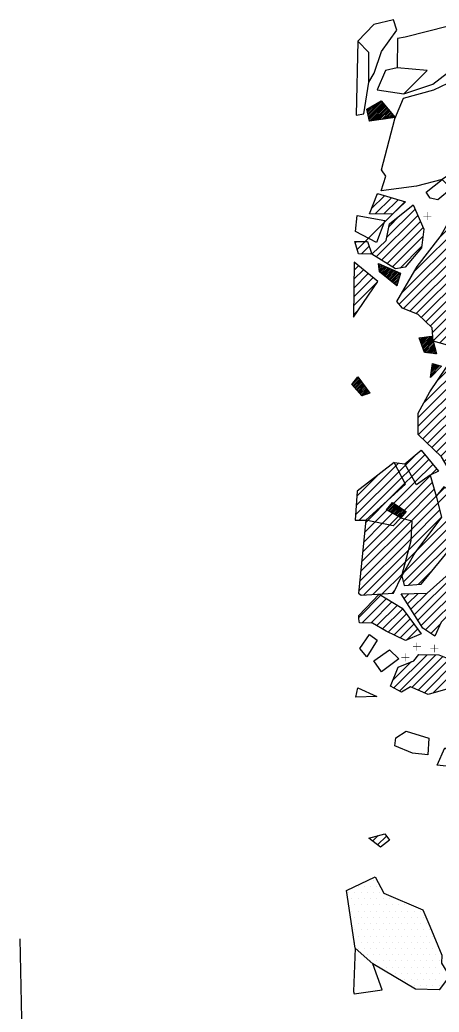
# Model space of a CAD drawing. Header units: metres. Extents: x -4.18 to -1.99, y -19.3 to -15.58.
# Drawn here: x -4.179 to -3.337, y -17.603 to -15.609 of the extents above; entities that cross this region are included whole.
import ezdxf

# ---------------------------------------------------------------- set-up
doc = ezdxf.new("R2010")
doc.units = ezdxf.units.M
doc.header["$LTSCALE"] = 25
doc.header["$MEASUREMENT"] = 0
doc.linetypes.add('STRICHPUNKTX2', pattern=[2, 1, -0.5, 0, -0.5])
doc.layers.get('0').update_dxf_attribs({"linetype": 'CONTINUOUS'})
for name, color, linetype in [('FEUER', 1, 'CONTINUOUS'), ('GRABUNGSGRENZE', 3, 'STRICHPUNKTX2'), ('KNOCHEN', 2, 'CONTINUOUS'), ('KNOCHENSCHRAFF', 2, 'CONTINUOUS'), ('STEINE', 4, 'CONTINUOUS'), ('STEINESCHRAFF', 4, 'CONTINUOUS')]:
    doc.layers.add(name, color=color, linetype=linetype)

# ---------------------------------------------------------------- blocks, each defined once
blk = doc.blocks.new('*X1')
at = {"color": 0}
for p, q in [((-348.22, -1578.94), (-348.08, -1578.8)), ((-348.16, -1579.23), (-347.23, -1578.31)), ((-348.1, -1579.52), (-346.39, -1577.82)), ((-348.04, -1579.82), (-345.55, -1577.33)), ((-347.97, -1580.11), (-345.22, -1577.35)), ((-347.91, -1580.4), (-345.06, -1577.54)), ((-347.85, -1580.69), (-344.9, -1577.74)), ((-347.79, -1580.98), (-344.74, -1577.93)), ((-347.72, -1581.27), (-344.58, -1578.12)), ((-347.32, -1581.22), (-344.41, -1578.32)), ((-346.91, -1581.16), (-344.25, -1578.51)), ((-346.5, -1581.11), (-344.09, -1578.7)), ((-346.09, -1581.05), (-343.93, -1578.89)), ((-345.68, -1580.99), (-343.77, -1579.09)), ((-345.27, -1580.94), (-343.61, -1579.28)), ((-344.86, -1580.88), (-343.45, -1579.47)), ((-344.45, -1580.82), (-343.29, -1579.66)), ((-344.04, -1580.77), (-343.13, -1579.86)), ((-343.63, -1580.71), (-342.97, -1580.05)), ((-343.22, -1580.65), (-342.81, -1580.24)), ((-342.81, -1580.6), (-342.65, -1580.44)), ((-345.89, -1610.19), (-345.68, -1609.99)), ((-345.85, -1610.51), (-345.44, -1610.1)), ((-345.81, -1610.82), (-345.19, -1610.21)), ((-345.77, -1611.14), (-344.95, -1610.32)), ((-345.73, -1611.45), (-344.7, -1610.42)), ((-345.59, -1611.66), (-344.46, -1610.53)), ((-345.39, -1611.82), (-344.21, -1610.64)), ((-345.2, -1611.98), (-343.97, -1610.75)), ((-345.01, -1612.14), (-343.73, -1610.86)), ((-344.81, -1612.3), (-343.48, -1610.97)), ((-344.62, -1612.46), (-343.24, -1611.08)), ((-344.42, -1612.62), (-342.99, -1611.19)), ((-344.23, -1612.78), (-342.75, -1611.3)), ((-344.04, -1612.94), (-342.5, -1611.41)), ((-343.84, -1613.1), (-342.26, -1611.52)), ((-343.65, -1613.26), (-342.02, -1611.63)), ((-343.45, -1613.42), (-341.77, -1611.74)), ((-343.26, -1613.58), (-341.53, -1611.85)), ((-343.07, -1613.74), (-341.64, -1612.31)), ((-342.87, -1613.9), (-341.79, -1612.81)), ((-342.68, -1614.06), (-341.94, -1613.32)), ((-342.48, -1614.22), (-342.09, -1613.82)), ((-342.29, -1614.37), (-342.24, -1614.33)), ((-337.49, -1625.48), (-336.69, -1624.68)), ((-337.39, -1625.74), (-336.28, -1624.63)), ((-337.3, -1626), (-335.88, -1624.58)), ((-337.21, -1626.26), (-335.48, -1624.53)), ((-337.11, -1626.52), (-335.21, -1624.62)), ((-337.68, -1624.96), (-337.49, -1624.78)), ((-337.58, -1625.22), (-337.09, -1624.73)), ((-337.02, -1626.78), (-335.14, -1624.9)), ((-336.92, -1627.04), (-335.06, -1625.18)), ((-336.83, -1627.3), (-334.98, -1625.45)), ((-336.73, -1627.56), (-334.91, -1625.73)), ((-336.59, -1627.77), (-334.83, -1626.01)), ((-336.27, -1627.81), (-334.76, -1626.29)), ((-335.96, -1627.85), (-334.68, -1626.57)), ((-335.65, -1627.89), (-334.61, -1626.84)), ((-335.33, -1627.92), (-334.53, -1627.12)), ((-335.02, -1627.96), (-334.45, -1627.4)), ((-334.71, -1628), (-334.38, -1627.68)), ((-334.39, -1628.04), (-334.3, -1627.95)), ((-335.47, -1632.66), (-333.3, -1630.49)), ((-335.4, -1632.23), (-333.57, -1630.41)), ((-335.33, -1631.81), (-333.85, -1630.33)), ((-335.26, -1631.39), (-334.12, -1630.25)), ((-335.19, -1630.97), (-334.4, -1630.17)), ((-335.13, -1630.55), (-334.67, -1630.09)), ((-335.06, -1630.12), (-334.95, -1630.02)), ((-351.24, -1634.28), (-349.89, -1632.94)), ((-351.07, -1634.47), (-349.74, -1633.14)), ((-350.9, -1634.66), (-349.59, -1633.35)), ((-350.74, -1634.84), (-349.44, -1633.55)), ((-350.57, -1635.03), (-349.29, -1633.75)), ((-350.4, -1635.22), (-349.14, -1633.96)), ((-350.35, -1633.04), (-350.04, -1632.73)), ((-350.24, -1635.4), (-348.99, -1634.16)), ((-350.07, -1635.59), (-348.84, -1634.36)), ((-349.9, -1635.78), (-348.69, -1634.57)), ((-349.74, -1635.96), (-348.54, -1634.77)), ((-349.57, -1636.15), (-348.39, -1634.98)), ((-349.4, -1636.34), (-348.25, -1635.18)), ((-349.2, -1636.48), (-348.1, -1635.38)), ((-348.65, -1636.29), (-347.95, -1635.59)), ((-348.1, -1636.09), (-347.8, -1635.79)), ((-344.21, -1659.42), (-342.87, -1658.09)), ((-343.98, -1659.55), (-342.65, -1658.23)), ((-343.76, -1659.68), (-342.44, -1658.36)), ((-343.53, -1659.81), (-342.22, -1658.5)), ((-343.19, -1658.05), (-343.08, -1657.95)), ((-343.31, -1659.94), (-342.01, -1658.64)), ((-343.08, -1660.07), (-341.79, -1658.78)), ((-342.86, -1660.2), (-341.58, -1658.92)), ((-342.63, -1660.32), (-341.37, -1659.06)), ((-342.41, -1660.45), (-341.15, -1659.2)), ((-342.18, -1660.58), (-340.94, -1659.34)), ((-341.95, -1660.71), (-340.72, -1659.48)), ((-341.73, -1660.84), (-340.51, -1659.61)), ((-341.5, -1660.97), (-341.01, -1660.47))]:
    blk.add_line(p, q, dxfattribs=at)
blk = doc.blocks.new('*X5')
at = {"color": 0}
for p, q in [((-340.46, -1650.38), (-338.21, -1648.13)), ((-339.84, -1651.52), (-336.63, -1648.31)), ((-350.38, -1658.53), (-342.42, -1650.57)), ((-342.42, -1650.57), (-341.83, -1649.97)), ((-341.81, -1651.73), (-340.46, -1650.38)), ((-339.21, -1652.66), (-335.83, -1649.28)), ((-338.59, -1653.8), (-335.03, -1650.25)), ((-350.5, -1660.41), (-341.81, -1651.73)), ((-350.27, -1656.65), (-345.86, -1652.24)), ((-345.14, -1662.12), (-335.5, -1652.49)), ((-341.21, -1652.89), (-339.84, -1651.52)), ((-335.31, -1652.3), (-334.24, -1651.22)), ((-349.77, -1661.45), (-341.21, -1652.89)), ((-346.61, -1661.82), (-338.59, -1653.8)), ((-343.67, -1662.43), (-335.12, -1653.87)), ((-343.62, -1657.07), (-340.6, -1654.05)), ((-340.6, -1654.05), (-339.21, -1652.66)), ((-340.72, -1661.24), (-334.74, -1655.26)), ((-334.25, -1656.54), (-332.6, -1654.89)), ((-334, -1658.06), (-331.46, -1655.52)), ((-348.07, -1661.52), (-343.62, -1657.07)), ((-340.82, -1671.95), (-326.93, -1658.06)), ((-339.31, -1661.6), (-334.36, -1656.65)), ((-339.21, -1663.27), (-334, -1658.06)), ((-338.4, -1667.76), (-328.06, -1657.42)), ((-340.92, -1673.82), (-326.57, -1659.46)), ((-339.31, -1665.13), (-333.64, -1659.47)), ((-349.49, -1671.78), (-339.31, -1661.6)), ((-349.29, -1669.81), (-340.72, -1661.24)), ((-349.08, -1667.84), (-343.67, -1662.43)), ((-348.88, -1665.87), (-345.14, -1662.12)), ((-348.68, -1663.9), (-346.61, -1661.82)), ((-348.47, -1661.92), (-348.07, -1661.52)), ((-339.86, -1674.53), (-326.9, -1661.57)), ((-339.83, -1667.42), (-333.29, -1660.88)), ((-349.69, -1673.75), (-339.21, -1663.27)), ((-349.9, -1675.72), (-339.31, -1665.13)), ((-348.92, -1676.51), (-339.83, -1667.42)), ((-340.46, -1669.82), (-338.4, -1667.76)), ((-347.03, -1676.39), (-340.46, -1669.82)), ((-345.15, -1676.27), (-341.1, -1672.22)), ((-341.1, -1672.22), (-340.82, -1671.95)), ((-338.7, -1680.44), (-330.68, -1672.42)), ((-337.92, -1674.35), (-334.94, -1671.37)), ((-338.01, -1681.52), (-329.26, -1672.76)), ((-337.32, -1682.59), (-327.98, -1673.25)), ((-343.26, -1676.16), (-342.55, -1675.44)), ((-340.77, -1677.2), (-339.8, -1676.24)), ((-340.08, -1678.28), (-337.98, -1676.18)), ((-339.39, -1679.36), (-336.16, -1676.13)), ((-336.45, -1683.49), (-327.87, -1674.91)), ((-349.85, -1680.98), (-345.42, -1676.55)), ((-349.19, -1682.09), (-344.32, -1677.21)), ((-347.46, -1682.12), (-343.21, -1677.88)), ((-346.22, -1682.65), (-342.11, -1678.54)), ((-345.12, -1683.32), (-341.05, -1679.25)), ((-343.98, -1683.95), (-340.31, -1680.28)), ((-342.79, -1684.52), (-339.57, -1681.3)), ((-341.59, -1685.1), (-338.82, -1682.33)), ((-335.4, -1684.21), (-333.45, -1682.26)), ((-340.27, -1685.54), (-338.08, -1683.35)), ((-342.98, -1693.56), (-339.31, -1689.88)), ((-342.81, -1695.15), (-336.15, -1688.49)), ((-341.67, -1695.78), (-334.4, -1688.51)), ((-339.19, -1695.06), (-332.97, -1688.85)), ((-337.95, -1695.59), (-331.71, -1689.36)), ((-336.71, -1696.12), (-330.45, -1689.87)), ((-335, -1696.18), (-329.2, -1690.38)), ((-347.09, -1725.95), (-345.97, -1724.82)), ((-346.08, -1726.7), (-344.31, -1724.94))]:
    blk.add_line(p, q, dxfattribs=at)
blk = doc.blocks.new('*X7')
at = {"color": 0}
for p, q in [((-347.29, -1598.87), (-344.69, -1596.27)), ((-346.59, -1599.93), (-343.33, -1596.68)), ((-346.12, -1595.93), (-346.05, -1595.87)), ((-350.17, -1607.05), (-340.61, -1597.49)), ((-344.84, -1599.95), (-341.97, -1597.09)), ((-346.37, -1608.55), (-338.03, -1600.22)), ((-344.27, -1604.69), (-338.56, -1598.98)), ((-343.8, -1602.45), (-341.73, -1600.38)), ((-341.76, -1618.09), (-323.86, -1600.18)), ((-341.28, -1615.84), (-325.75, -1600.31)), ((-340.86, -1618.96), (-321.97, -1600.06)), ((-339.6, -1619.47), (-320.36, -1600.22)), ((-338.74, -1611.53), (-327.64, -1600.43)), ((-338.34, -1619.97), (-318.77, -1600.4)), ((-337.33, -1620.73), (-317.18, -1600.58)), ((-336.43, -1621.59), (-315.59, -1600.76)), ((-333.6, -1604.62), (-329.53, -1600.55)), ((-345.28, -1609.23), (-337.5, -1601.45)), ((-344.19, -1609.91), (-336.97, -1602.69)), ((-335.52, -1622.46), (-314.55, -1601.49)), ((-335.07, -1623.77), (-313.53, -1602.24)), ((-343.11, -1610.59), (-337.01, -1604.5)), ((-334.95, -1625.41), (-312.51, -1602.98)), ((-350.58, -1605.7), (-350.35, -1605.46)), ((-349.31, -1607.96), (-347.78, -1606.43)), ((-341.57, -1610.82), (-337.26, -1606.51)), ((-347.58, -1607.99), (-347.33, -1607.75)), ((-350.82, -1611.24), (-349.93, -1610.34)), ((-333.64, -1625.88), (-316.5, -1608.74)), ((-332.26, -1626.26), (-315.69, -1609.7)), ((-330.87, -1626.65), (-314.88, -1610.65)), ((-350.87, -1614.82), (-347.98, -1611.93)), ((-350.85, -1613.03), (-348.95, -1611.14)), ((-350.92, -1618.41), (-346.24, -1613.72)), ((-350.89, -1616.61), (-347, -1612.73)), ((-328.57, -1626.11), (-316.07, -1613.61)), ((-327.3, -1626.61), (-317.4, -1616.71)), ((-350.94, -1620.2), (-349.99, -1619.24)), ((-325.61, -1626.69), (-318.82, -1619.89)), ((-323.79, -1626.63), (-320.23, -1623.08)), ((-330.46, -1628), (-328.73, -1626.27)), ((-323.66, -1628.28), (-321.65, -1626.26)), ((-334.02, -1633.32), (-328.37, -1627.67)), ((-337.96, -1640.81), (-327.64, -1630.49)), ((-336.84, -1637.91), (-328, -1629.08)), ((-323.54, -1629.92), (-323.06, -1629.44)), ((-337.94, -1642.55), (-327.28, -1631.9)), ((-323.13, -1634.82), (-320.51, -1632.2)), ((-337.91, -1644.28), (-326.88, -1633.26)), ((-337, -1645.15), (-326.31, -1634.46)), ((-322.07, -1635.52), (-319.37, -1632.82)), ((-321.01, -1636.23), (-318.86, -1634.08)), ((-336.1, -1646.01), (-325.75, -1635.66)), ((-335.19, -1646.88), (-324.85, -1636.53)), ((-334.29, -1647.74), (-323.66, -1637.11)), ((-333.38, -1648.6), (-322.46, -1637.68)), ((-332.7, -1649.68), (-321.27, -1638.25)), ((-332.05, -1650.8), (-320.05, -1638.81)), ((-331.4, -1651.92), (-318.84, -1639.36)), ((-330.75, -1653.04), (-317.67, -1639.96)), ((-329.77, -1653.83), (-317.19, -1641.25)), ((-328.68, -1654.51), (-316.7, -1642.53)), ((-327.6, -1655.19), (-316.32, -1643.92)), ((-326.51, -1655.87), (-316.16, -1645.52)), ((-325.34, -1656.47), (-318.27, -1649.4)), ((-324.03, -1656.93), (-321.04, -1653.94))]:
    blk.add_line(p, q, dxfattribs=at)
blk = doc.blocks.new('LB')
at = {"layer": 'FEUER', "const_width": 0.1}
for points in [[(0, 0), (0, -1.6)], [(-0.8, -0.8), (0.8, -0.8)]]:
    blk.add_lwpolyline(points, dxfattribs=at)
blk = doc.blocks.new('*X12')
at = {"color": 0}
for p, q in [((-346.875, -1733.75), (-346.875, -1733.75)), ((-351.875, -1736.25), (-351.875, -1736.25)), ((-350.625, -1736.25), (-350.625, -1736.25)), ((-350, -1735), (-350, -1735)), ((-349.375, -1736.25), (-349.375, -1736.25)), ((-348.75, -1735), (-348.75, -1735)), ((-348.125, -1736.25), (-348.125, -1736.25)), ((-347.5, -1735), (-347.5, -1735)), ((-346.875, -1736.25), (-346.875, -1736.25)), ((-346.25, -1735), (-346.25, -1735)), ((-345.625, -1736.25), (-345.625, -1736.25)), ((-351.25, -1737.5), (-351.25, -1737.5)), ((-350, -1737.5), (-350, -1737.5)), ((-348.75, -1737.5), (-348.75, -1737.5)), ((-347.5, -1737.5), (-347.5, -1737.5)), ((-346.25, -1737.5), (-346.25, -1737.5)), ((-345, -1737.5), (-345, -1737.5)), ((-343.75, -1737.5), (-343.75, -1737.5)), ((-342.5, -1737.5), (-342.5, -1737.5)), ((-351.875, -1738.75), (-351.875, -1738.75)), ((-351.25, -1740), (-351.25, -1740)), ((-350.625, -1738.75), (-350.625, -1738.75)), ((-350, -1740), (-350, -1740)), ((-349.375, -1738.75), (-349.375, -1738.75)), ((-348.75, -1740), (-348.75, -1740)), ((-348.125, -1738.75), (-348.125, -1738.75)), ((-347.5, -1740), (-347.5, -1740)), ((-346.875, -1738.75), (-346.875, -1738.75)), ((-346.25, -1740), (-346.25, -1740)), ((-345.625, -1738.75), (-345.625, -1738.75)), ((-345, -1740), (-345, -1740)), ((-344.375, -1738.75), (-344.375, -1738.75)), ((-343.75, -1740), (-343.75, -1740)), ((-343.125, -1738.75), (-343.125, -1738.75)), ((-342.5, -1740), (-342.5, -1740)), ((-341.875, -1738.75), (-341.875, -1738.75)), ((-341.25, -1740), (-341.25, -1740)), ((-340.625, -1738.75), (-340.625, -1738.75)), ((-340, -1740), (-340, -1740)), ((-339.375, -1738.75), (-339.375, -1738.75)), ((-338.75, -1740), (-338.75, -1740)), ((-337.5, -1740), (-337.5, -1740)), ((-350.625, -1741.25), (-350.625, -1741.25)), ((-349.375, -1741.25), (-349.375, -1741.25)), ((-348.125, -1741.25), (-348.125, -1741.25)), ((-346.875, -1741.25), (-346.875, -1741.25)), ((-345.625, -1741.25), (-345.625, -1741.25)), ((-344.375, -1741.25), (-344.375, -1741.25)), ((-343.125, -1741.25), (-343.125, -1741.25)), ((-341.875, -1741.25), (-341.875, -1741.25)), ((-340.625, -1741.25), (-340.625, -1741.25)), ((-339.375, -1741.25), (-339.375, -1741.25)), ((-338.125, -1741.25), (-338.125, -1741.25)), ((-336.875, -1741.25), (-336.875, -1741.25)), ((-351.25, -1742.5), (-351.25, -1742.5)), ((-350.625, -1743.75), (-350.625, -1743.75)), ((-350, -1742.5), (-350, -1742.5)), ((-349.375, -1743.75), (-349.375, -1743.75)), ((-348.75, -1742.5), (-348.75, -1742.5)), ((-348.125, -1743.75), (-348.125, -1743.75)), ((-347.5, -1742.5), (-347.5, -1742.5)), ((-346.875, -1743.75), (-346.875, -1743.75)), ((-346.25, -1742.5), (-346.25, -1742.5)), ((-345.625, -1743.75), (-345.625, -1743.75)), ((-345, -1742.5), (-345, -1742.5)), ((-344.375, -1743.75), (-344.375, -1743.75)), ((-343.75, -1742.5), (-343.75, -1742.5)), ((-343.125, -1743.75), (-343.125, -1743.75)), ((-342.5, -1742.5), (-342.5, -1742.5)), ((-341.875, -1743.75), (-341.875, -1743.75)), ((-341.25, -1742.5), (-341.25, -1742.5)), ((-340.625, -1743.75), (-340.625, -1743.75)), ((-340, -1742.5), (-340, -1742.5)), ((-339.375, -1743.75), (-339.375, -1743.75)), ((-338.75, -1742.5), (-338.75, -1742.5)), ((-338.125, -1743.75), (-338.125, -1743.75)), ((-337.5, -1742.5), (-337.5, -1742.5)), ((-336.875, -1743.75), (-336.875, -1743.75)), ((-336.25, -1742.5), (-336.25, -1742.5)), ((-335.625, -1743.75), (-335.625, -1743.75)), ((-350.625, -1746.25), (-350.625, -1746.25)), ((-350, -1745), (-350, -1745)), ((-349.375, -1746.25), (-349.375, -1746.25)), ((-348.75, -1745), (-348.75, -1745)), ((-348.125, -1746.25), (-348.125, -1746.25)), ((-347.5, -1745), (-347.5, -1745)), ((-346.875, -1746.25), (-346.875, -1746.25)), ((-346.25, -1745), (-346.25, -1745)), ((-345.625, -1746.25), (-345.625, -1746.25)), ((-345, -1745), (-345, -1745)), ((-344.375, -1746.25), (-344.375, -1746.25)), ((-343.75, -1745), (-343.75, -1745)), ((-343.125, -1746.25), (-343.125, -1746.25)), ((-342.5, -1745), (-342.5, -1745)), ((-341.875, -1746.25), (-341.875, -1746.25)), ((-341.25, -1745), (-341.25, -1745)), ((-340.625, -1746.25), (-340.625, -1746.25)), ((-340, -1745), (-340, -1745)), ((-339.375, -1746.25), (-339.375, -1746.25)), ((-338.75, -1745), (-338.75, -1745)), ((-338.125, -1746.25), (-338.125, -1746.25)), ((-337.5, -1745), (-337.5, -1745)), ((-336.875, -1746.25), (-336.875, -1746.25)), ((-336.25, -1745), (-336.25, -1745)), ((-335.625, -1746.25), (-335.625, -1746.25)), ((-335, -1745), (-335, -1745)), ((-334.375, -1746.25), (-334.375, -1746.25)), ((-350, -1747.5), (-350, -1747.5)), ((-348.75, -1747.5), (-348.75, -1747.5)), ((-347.5, -1747.5), (-347.5, -1747.5)), ((-346.25, -1747.5), (-346.25, -1747.5)), ((-345, -1747.5), (-345, -1747.5)), ((-343.75, -1747.5), (-343.75, -1747.5)), ((-342.5, -1747.5), (-342.5, -1747.5)), ((-341.25, -1747.5), (-341.25, -1747.5)), ((-340, -1747.5), (-340, -1747.5)), ((-338.75, -1747.5), (-338.75, -1747.5)), ((-337.5, -1747.5), (-337.5, -1747.5)), ((-336.25, -1747.5), (-336.25, -1747.5)), ((-335, -1747.5), (-335, -1747.5)), ((-333.75, -1747.5), (-333.75, -1747.5)), ((-348.125, -1748.75), (-348.125, -1748.75)), ((-347.5, -1750), (-347.5, -1750)), ((-346.875, -1748.75), (-346.875, -1748.75)), ((-346.25, -1750), (-346.25, -1750)), ((-345.625, -1748.75), (-345.625, -1748.75)), ((-345, -1750), (-345, -1750)), ((-344.375, -1748.75), (-344.375, -1748.75)), ((-343.75, -1750), (-343.75, -1750)), ((-343.125, -1748.75), (-343.125, -1748.75)), ((-342.5, -1750), (-342.5, -1750)), ((-341.875, -1748.75), (-341.875, -1748.75)), ((-341.25, -1750), (-341.25, -1750)), ((-340.625, -1748.75), (-340.625, -1748.75)), ((-340, -1750), (-340, -1750)), ((-339.375, -1748.75), (-339.375, -1748.75)), ((-338.75, -1750), (-338.75, -1750)), ((-338.125, -1748.75), (-338.125, -1748.75)), ((-337.5, -1750), (-337.5, -1750)), ((-336.875, -1748.75), (-336.875, -1748.75)), ((-336.25, -1750), (-336.25, -1750)), ((-335.625, -1748.75), (-335.625, -1748.75)), ((-335, -1750), (-335, -1750)), ((-334.375, -1748.75), (-334.375, -1748.75)), ((-333.75, -1750), (-333.75, -1750)), ((-345.625, -1751.25), (-345.625, -1751.25)), ((-344.375, -1751.25), (-344.375, -1751.25)), ((-343.125, -1751.25), (-343.125, -1751.25)), ((-341.875, -1751.25), (-341.875, -1751.25)), ((-340.625, -1751.25), (-340.625, -1751.25)), ((-339.375, -1751.25), (-339.375, -1751.25)), ((-338.125, -1751.25), (-338.125, -1751.25)), ((-336.875, -1751.25), (-336.875, -1751.25)), ((-335.625, -1751.25), (-335.625, -1751.25)), ((-334.375, -1751.25), (-334.375, -1751.25)), ((-343.75, -1752.5), (-343.75, -1752.5)), ((-342.5, -1752.5), (-342.5, -1752.5)), ((-341.25, -1752.5), (-341.25, -1752.5)), ((-340.625, -1753.75), (-340.625, -1753.75)), ((-340, -1752.5), (-340, -1752.5)), ((-339.375, -1753.75), (-339.375, -1753.75)), ((-338.75, -1752.5), (-338.75, -1752.5)), ((-338.125, -1753.75), (-338.125, -1753.75)), ((-337.5, -1752.5), (-337.5, -1752.5)), ((-336.875, -1753.75), (-336.875, -1753.75)), ((-336.25, -1752.5), (-336.25, -1752.5)), ((-335.625, -1753.75), (-335.625, -1753.75)), ((-335, -1752.5), (-335, -1752.5)), ((-334.375, -1753.75), (-334.375, -1753.75)), ((-333.75, -1752.5), (-333.75, -1752.5)), ((-338.75, -1755), (-338.75, -1755)), ((-337.5, -1755), (-337.5, -1755)), ((-336.25, -1755), (-336.25, -1755)), ((-335, -1755), (-335, -1755)), ((-333.75, -1755), (-333.75, -1755))]:
    blk.add_line(p, q, dxfattribs=at)

msp = doc.modelspace()

# ---------------------------------------------------------------- linework, layer by layer
at = {"layer": 'GRABUNGSGRENZE'}
msp.add_lwpolyline([(-4.1787, -17.4554), (-4.1387, -19.2952), (-3.3826, -19.2982)], dxfattribs=at)
at = {"layer": 'KNOCHEN'}
for points in [[(-3.4772, -15.8127), (-3.4823, -15.7889), (-3.4534, -15.7721), (-3.4254, -15.8056), (-3.4772, -15.8127)], [(-3.4592, -16.0988), (-3.415, -16.1186), (-3.4226, -16.144), (-3.4572, -16.1156), (-3.4592, -16.0988)], [(-3.3773, -16.2481), (-3.3524, -16.245), (-3.3427, -16.2806), (-3.3666, -16.2776), (-3.3773, -16.2481)], [(-3.3549, -16.3279), (-3.3504, -16.2999), (-3.3326, -16.305), (-3.3549, -16.3279)], [(-3.5129, -16.3422), (-3.5007, -16.3269), (-3.4768, -16.3594), (-3.4926, -16.365), (-3.5129, -16.3422)], [(-3.4431, -16.5937), (-3.4309, -16.5794), (-3.4035, -16.5972), (-3.4146, -16.6099), (-3.4431, -16.5937)]]:
    msp.add_lwpolyline(points, dxfattribs=at)
at = {"layer": 'STEINE'}
for points in [[(-3.4783, -15.735), (-3.4677, -15.7167), (-3.453, -15.673), (-3.422, -15.6303), (-3.4291, -15.6095), (-3.4682, -15.6186), (-3.5007, -15.6522)], [(-3.4082, -15.7583), (-3.3503, -15.739), (-3.3208, -15.7161), (-3.2868, -15.6322), (-3.3189, -15.6221), (-3.4057, -15.6445), (-3.421, -15.6471), (-3.4219, -15.706)], [(-3.5042, -15.8011), (-3.4884, -15.7985), (-3.4783, -15.735), (-3.4784, -15.6751), (-3.5007, -15.6522), (-3.5042, -15.8011)], [(-3.4082, -15.7583), (-3.3615, -15.7115), (-3.4219, -15.706), (-3.4453, -15.7111), (-3.462, -15.7502), (-3.4082, -15.7583)], [(-3.4538, -15.953), (-3.4441, -15.9235), (-3.4528, -15.9108), (-3.4264, -15.8086), (-3.4087, -15.767), (-3.3482, -15.7502), (-3.3056, -15.7298), (-3.2776, -15.6973), (-3.273, -15.7481), (-3.2628, -15.8141), (-3.2836, -15.8715), (-3.2912, -15.8903), (-3.307, -15.9132), (-3.3313, -15.9305), (-3.3826, -15.9438), (-3.4538, -15.953)], [(-3.3633, -15.9554), (-3.3313, -15.9305), (-3.3125, -15.9483), (-3.3399, -15.9712), (-3.3557, -15.9676), (-3.3633, -15.9554)], [(-3.4771, -15.9992), (-3.4609, -15.9586), (-3.405, -15.9753), (-3.4309, -15.9997), (-3.4771, -15.9992)], [(-3.4725, -16.08), (-3.444, -16.053), (-3.4369, -16.0195), (-3.3892, -15.9814), (-3.3683, -16.0301), (-3.3729, -16.0677), (-3.4059, -16.1064), (-3.4247, -16.1099), (-3.4725, -16.08)], [(-3.505, -16.0348), (-3.502, -16.0023), (-3.4466, -16.0124), (-3.4628, -16.0571), (-3.505, -16.0348)], [(-3.3036, -16.2679), (-3.3494, -16.2552), (-3.3514, -16.2283), (-3.3794, -16.2014), (-3.4109, -16.1887), (-3.4226, -16.175), (-3.3815, -16.1053), (-3.3353, -16.0453), (-3.3135, -16.0067), (-3.2185, -16.0005), (-3.1555, -16.0076), (-3.1153, -16.037)], [(-3.4989, -16.0795), (-3.5065, -16.0546), (-3.4811, -16.0546), (-3.4725, -16.08), (-3.4989, -16.0795)], [(-3.5095, -16.2065), (-3.4607, -16.1349), (-3.508, -16.0963), (-3.5095, -16.2065)], [(-3.1612, -16.4588), (-3.2307, -16.5727), (-3.2582, -16.563), (-3.306, -16.5331), (-3.3324, -16.4874), (-3.3792, -16.4427), (-3.3797, -16.3995), (-3.3559, -16.3568), (-3.3046, -16.2801), (-3.2879, -16.2602), (-3.2701, -16.3298), (-3.2548, -16.3623), (-3.2136, -16.3821), (-3.177, -16.3989), (-3.1638, -16.4339), (-3.1612, -16.4588)], [(-3.3827, -16.5438), (-3.4061, -16.5012), (-3.3736, -16.4742), (-3.339, -16.5163), (-3.3553, -16.524), (-3.3827, -16.5438)], [(-3.4842, -16.6145), (-3.405, -16.5423), (-3.4279, -16.4986), (-3.5021, -16.5561), (-3.5056, -16.6145), (-3.4842, -16.6145)], [(-3.4279, -16.4986), (-3.4061, -16.5012)], [(-3.3553, -16.524), (-3.3435, -16.5666)], [(-3.412, -16.7262), (-3.4074, -16.7461), (-3.3734, -16.743), (-3.2663, -16.6123), (-3.2653, -16.5828), (-3.3278, -16.5478), (-3.3435, -16.5666), (-3.3328, -16.6088), (-3.3861, -16.6805), (-3.412, -16.7262)], [(-3.4938, -16.7654), (-3.4288, -16.7613), (-3.412, -16.7262), (-3.3933, -16.6551), (-3.3913, -16.6165), (-3.4152, -16.6104), (-3.4299, -16.6257), (-3.4842, -16.6145), (-3.4994, -16.7614), (-3.4938, -16.7654)], [(-3.4135, -16.7628), (-3.3612, -16.7613), (-3.3175, -16.7216), (-3.2799, -16.7307), (-3.2779, -16.7622), (-3.3332, -16.8197), (-3.3459, -16.8476), (-3.3698, -16.8314), (-3.4135, -16.7628)], [(-3.4988, -16.8061), (-3.4577, -16.7634), (-3.4115, -16.7913), (-3.3738, -16.8431), (-3.4048, -16.8563), (-3.4439, -16.8375), (-3.4709, -16.8213), (-3.4973, -16.8208), (-3.4983, -16.8127), (-3.4988, -16.8061)], [(-3.4968, -16.8721), (-3.477, -16.8442), (-3.4617, -16.8558), (-3.4825, -16.8889), (-3.4968, -16.8721)], [(-3.453, -16.9193), (-3.4683, -16.8975), (-3.4368, -16.8751), (-3.4185, -16.8929), (-3.453, -16.9193)], [(-3.4347, -16.9478), (-3.4195, -16.9097), (-3.3885, -16.8969), (-3.3779, -16.8847), (-3.3377, -16.8852), (-3.2915, -16.904), (-3.2782, -16.9202), (-3.3199, -16.9533), (-3.3595, -16.9645), (-3.3951, -16.9493), (-3.4129, -16.96), (-3.4347, -16.9478)], [(-3.5048, -16.9702), (-3.5003, -16.9514), (-3.4626, -16.9686), (-3.5048, -16.9702)], [(-3.4265, -17.0682), (-3.4245, -17.0519), (-3.4036, -17.0382), (-3.3579, -17.0524), (-3.3604, -17.0859), (-3.3909, -17.0829), (-3.4265, -17.0682)], [(-3.3411, -17.1067), (-3.3259, -17.0717), (-3.3025, -17.0925), (-3.3106, -17.1103), (-3.3411, -17.1067)], [(-3.4548, -17.2715), (-3.4787, -17.2537), (-3.4467, -17.2445), (-3.437, -17.2577), (-3.4548, -17.2715)], [(-3.5059, -17.4747), (-3.5233, -17.3584), (-3.4659, -17.3314), (-3.4481, -17.3639), (-3.3698, -17.3974), (-3.3561, -17.4304), (-3.3317, -17.4883), (-3.3327, -17.5046), (-3.3164, -17.5305), (-3.3372, -17.5579), (-3.385, -17.5569), (-3.4704, -17.5057)], [(-3.5079, -17.5662), (-3.4515, -17.558), (-3.4704, -17.5057), (-3.5059, -17.4747), (-3.5094, -17.5616), (-3.5079, -17.5662)]]:
    msp.add_lwpolyline(points, dxfattribs=at)

# ---------------------------------------------------------------- block references
at = {"layer": 'FEUER', "xscale": 0.01, "yscale": 0.01, "zscale": 0.01}
for name, p in [('*X7', (0, 0)), ('LB', (-3.3608, -15.9957)), ('*X5', (0, 0)), ('LB', (-3.382, -16.8606)), ('LB', (-3.347, -16.8644)), ('LB', (-3.405, -16.8821))]:
    msp.add_blockref(name, p, dxfattribs=at)
at = {"layer": 'KNOCHENSCHRAFF', "xscale": 0.01, "yscale": 0.01, "zscale": 0.01}
msp.add_blockref('*X1', (0, 0), dxfattribs=at)
at = {"layer": 'STEINESCHRAFF', "xscale": 0.01, "yscale": 0.01, "zscale": 0.01}
msp.add_blockref('*X12', (0, 0), dxfattribs=at)

doc.saveas('drawing.dxf')
